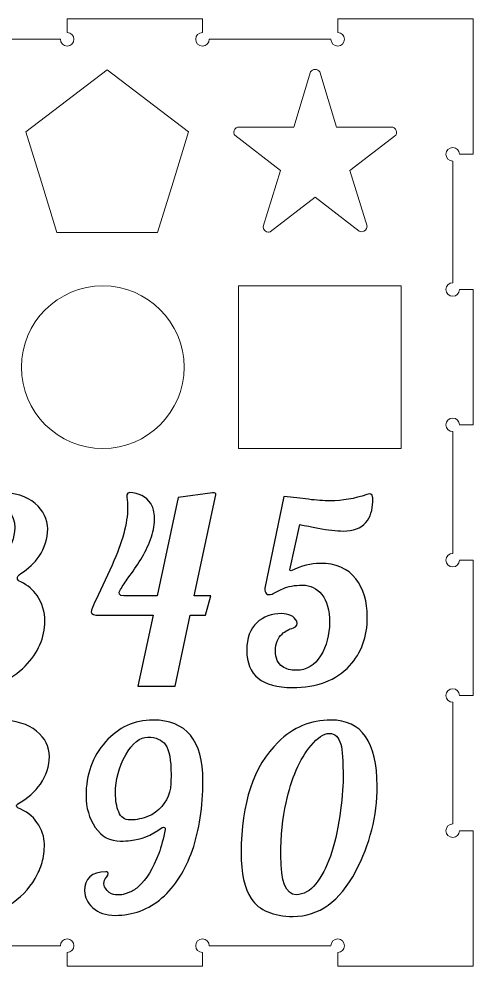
# Model space of a CAD drawing. Header units: centimetres. Extents: x -64 to 66, y 7 to 67.
# Drawn here: x -13.61 to -0.18, y 39.49 to 67.49 of the extents above; entities that cross this region are included whole.
import ezdxf

# ---------------------------------------------------------------- set-up
doc = ezdxf.new("R2010")
doc.units = ezdxf.units.CM
doc.header["$MEASUREMENT"] = 0
doc.layers.add('layer 1', color=7, linetype='Continuous')

msp = doc.modelspace()

# ---------------------------------------------------------------- linework, layer by layer
at = {"layer": 'layer 1', "color": 250, "lineweight": 20}
for points, knots in [([(-23.98167, 40.0928), (-23.98167, 40.0928), (-20.38167, 40.0928), (-20.38167, 40.0928), (-20.38167, 40.0928), (-20.38167, 40.20326), (-20.29213, 40.2928), (-20.18167, 40.2928), (-20.18167, 40.2928), (-20.07121, 40.2928), (-19.98167, 40.20326), (-19.98167, 40.0928), (-19.98167, 40.0928), (-19.98167, 39.98234), (-20.07121, 39.8928), (-20.18167, 39.8928), (-20.18167, 39.8928), (-20.18167, 39.8928), (-20.18167, 39.4928), (-20.18167, 39.4928), (-20.18167, 39.4928), (-20.18167, 39.4928), (-16.18166, 39.4928), (-16.18166, 39.4928), (-16.18166, 39.4928), (-16.18166, 39.4928), (-16.18166, 39.8928), (-16.18166, 39.8928), (-16.18166, 39.8928), (-16.29212, 39.8928), (-16.38166, 39.98234), (-16.38166, 40.0928), (-16.38166, 40.0928), (-16.38166, 40.20326), (-16.29212, 40.2928), (-16.18166, 40.2928), (-16.18166, 40.2928), (-16.0712, 40.2928), (-15.98166, 40.20326), (-15.98166, 40.0928), (-15.98166, 40.0928), (-15.98166, 40.0928), (-12.38166, 40.0928), (-12.38166, 40.0928), (-12.38166, 40.0928), (-12.38166, 40.20326), (-12.29212, 40.2928), (-12.18166, 40.2928), (-12.18166, 40.2928), (-12.0712, 40.2928), (-11.98166, 40.20326), (-11.98166, 40.0928), (-11.98166, 40.0928), (-11.98166, 39.98234), (-12.0712, 39.8928), (-12.18166, 39.8928), (-12.18166, 39.8928), (-12.18166, 39.8928), (-12.18166, 39.4928), (-12.18166, 39.4928), (-12.18166, 39.4928), (-12.18166, 39.4928), (-8.18167, 39.4928), (-8.18167, 39.4928), (-8.18167, 39.4928), (-8.18167, 39.4928), (-8.18167, 39.8928), (-8.18167, 39.8928), (-8.18167, 39.8928), (-8.29213, 39.8928), (-8.38167, 39.98234), (-8.38167, 40.0928), (-8.38167, 40.0928), (-8.38167, 40.20326), (-8.29213, 40.2928), (-8.18167, 40.2928), (-8.18167, 40.2928), (-8.07121, 40.2928), (-7.98167, 40.20326), (-7.98167, 40.0928), (-7.98167, 40.0928), (-7.98167, 40.0928), (-4.38167, 40.0928), (-4.38167, 40.0928), (-4.38167, 40.0928), (-4.38167, 40.20326), (-4.29213, 40.2928), (-4.18167, 40.2928), (-4.18167, 40.2928), (-4.07121, 40.2928), (-3.98167, 40.20326), (-3.98167, 40.0928), (-3.98167, 40.0928), (-3.98167, 39.98234), (-4.07121, 39.8928), (-4.18167, 39.8928), (-4.18167, 39.8928), (-4.18167, 39.8928), (-4.18167, 39.4928), (-4.18167, 39.4928), (-4.18167, 39.4928), (-4.18167, 39.4928), (-0.18166, 39.4928), (-0.18166, 39.4928), (-0.18166, 39.4928), (-0.18166, 39.4928), (-0.18166, 43.4928), (-0.18166, 43.4928), (-0.18166, 43.4928), (-0.18166, 43.4928), (-0.58166, 43.4928), (-0.58166, 43.4928), (-0.58166, 43.4928), (-0.58166, 43.38234), (-0.6712, 43.2928), (-0.78166, 43.2928), (-0.78166, 43.2928), (-0.89212, 43.2928), (-0.98166, 43.38234), (-0.98166, 43.4928), (-0.98166, 43.4928), (-0.98166, 43.60326), (-0.89212, 43.6928), (-0.78166, 43.6928), (-0.78166, 43.6928), (-0.78166, 43.6928), (-0.78166, 47.2928), (-0.78166, 47.2928), (-0.78166, 47.2928), (-0.89212, 47.2928), (-0.98166, 47.38234), (-0.98166, 47.4928), (-0.98166, 47.4928), (-0.98166, 47.60326), (-0.89212, 47.6928), (-0.78166, 47.6928), (-0.78166, 47.6928), (-0.6712, 47.6928), (-0.58166, 47.60326), (-0.58166, 47.4928), (-0.58166, 47.4928), (-0.58166, 47.4928), (-0.18166, 47.4928), (-0.18166, 47.4928), (-0.18166, 47.4928), (-0.18166, 47.4928), (-0.18166, 51.4928), (-0.18166, 51.4928), (-0.18166, 51.4928), (-0.18166, 51.4928), (-0.58166, 51.4928), (-0.58166, 51.4928), (-0.58166, 51.4928), (-0.58166, 51.38234), (-0.6712, 51.2928), (-0.78166, 51.2928), (-0.78166, 51.2928), (-0.89212, 51.2928), (-0.98166, 51.38234), (-0.98166, 51.4928), (-0.98166, 51.4928), (-0.98166, 51.60326), (-0.89212, 51.6928), (-0.78166, 51.6928), (-0.78166, 51.6928), (-0.78166, 51.6928), (-0.78166, 55.2928), (-0.78166, 55.2928), (-0.78166, 55.2928), (-0.89212, 55.2928), (-0.98166, 55.38234), (-0.98166, 55.4928), (-0.98166, 55.4928), (-0.98166, 55.60326), (-0.89212, 55.6928), (-0.78166, 55.6928), (-0.78166, 55.6928), (-0.6712, 55.6928), (-0.58166, 55.60326), (-0.58166, 55.4928), (-0.58166, 55.4928), (-0.58166, 55.4928), (-0.18166, 55.4928), (-0.18166, 55.4928), (-0.18166, 55.4928), (-0.18166, 55.4928), (-0.18166, 59.4928), (-0.18166, 59.4928), (-0.18166, 59.4928), (-0.18166, 59.4928), (-0.58166, 59.4928), (-0.58166, 59.4928), (-0.58166, 59.4928), (-0.58166, 59.38234), (-0.6712, 59.2928), (-0.78166, 59.2928), (-0.78166, 59.2928), (-0.89212, 59.2928), (-0.98166, 59.38234), (-0.98166, 59.4928), (-0.98166, 59.4928), (-0.98166, 59.60326), (-0.89212, 59.6928), (-0.78166, 59.6928), (-0.78166, 59.6928), (-0.78166, 59.6928), (-0.78166, 63.2928), (-0.78166, 63.2928), (-0.78166, 63.2928), (-0.89212, 63.2928), (-0.98166, 63.38234), (-0.98166, 63.4928), (-0.98166, 63.4928), (-0.98166, 63.60326), (-0.89212, 63.6928), (-0.78166, 63.6928), (-0.78166, 63.6928), (-0.6712, 63.6928), (-0.58166, 63.60326), (-0.58166, 63.4928), (-0.58166, 63.4928), (-0.58166, 63.4928), (-0.18166, 63.4928), (-0.18166, 63.4928), (-0.18166, 63.4928), (-0.18166, 63.4928), (-0.18166, 67.4928), (-0.18166, 67.4928), (-0.18166, 67.4928), (-0.18166, 67.4928), (-4.18167, 67.4928), (-4.18167, 67.4928), (-4.18167, 67.4928), (-4.18167, 67.4928), (-4.18167, 67.0928), (-4.18167, 67.0928), (-4.18167, 67.0928), (-4.07121, 67.0928), (-3.98167, 67.00326), (-3.98167, 66.8928), (-3.98167, 66.8928), (-3.98167, 66.78234), (-4.07121, 66.6928), (-4.18167, 66.6928), (-4.18167, 66.6928), (-4.29213, 66.6928), (-4.38167, 66.78234), (-4.38167, 66.8928), (-4.38167, 66.8928), (-4.38167, 66.8928), (-7.98167, 66.8928), (-7.98167, 66.8928), (-7.98167, 66.8928), (-7.98167, 66.78234), (-8.07121, 66.6928), (-8.18167, 66.6928), (-8.18167, 66.6928), (-8.29213, 66.6928), (-8.38167, 66.78234), (-8.38167, 66.8928), (-8.38167, 66.8928), (-8.38167, 67.00326), (-8.29213, 67.0928), (-8.18167, 67.0928), (-8.18167, 67.0928), (-8.18167, 67.0928), (-8.18167, 67.4928), (-8.18167, 67.4928), (-8.18167, 67.4928), (-8.18167, 67.4928), (-12.18166, 67.4928), (-12.18166, 67.4928), (-12.18166, 67.4928), (-12.18166, 67.4928), (-12.18166, 67.0928), (-12.18166, 67.0928), (-12.18166, 67.0928), (-12.0712, 67.0928), (-11.98166, 67.00326), (-11.98166, 66.8928), (-11.98166, 66.8928), (-11.98166, 66.78234), (-12.0712, 66.6928), (-12.18166, 66.6928), (-12.18166, 66.6928), (-12.29212, 66.6928), (-12.38166, 66.78234), (-12.38166, 66.8928), (-12.38166, 66.8928), (-12.38166, 66.8928), (-15.98166, 66.8928), (-15.98166, 66.8928), (-15.98166, 66.8928), (-15.98166, 66.78234), (-16.0712, 66.6928), (-16.18166, 66.6928), (-16.18166, 66.6928), (-16.29212, 66.6928), (-16.38166, 66.78234), (-16.38166, 66.8928), (-16.38166, 66.8928), (-16.38166, 67.00326), (-16.29212, 67.0928), (-16.18166, 67.0928), (-16.18166, 67.0928), (-16.18166, 67.0928), (-16.18166, 67.4928), (-16.18166, 67.4928), (-16.18166, 67.4928), (-16.18166, 67.4928), (-20.18167, 67.4928), (-20.18167, 67.4928), (-20.18167, 67.4928), (-20.18167, 67.4928), (-20.18167, 67.0928), (-20.18167, 67.0928), (-20.18167, 67.0928), (-20.07121, 67.0928), (-19.98167, 67.00326), (-19.98167, 66.8928), (-19.98167, 66.8928), (-19.98167, 66.78234), (-20.07121, 66.6928), (-20.18167, 66.6928), (-20.18167, 66.6928), (-20.29213, 66.6928), (-20.38167, 66.78234), (-20.38167, 66.8928), (-20.38167, 66.8928), (-20.38167, 66.8928), (-23.98167, 66.8928), (-23.98167, 66.8928), (-23.98167, 66.8928), (-23.98167, 66.78234), (-24.07121, 66.6928), (-24.18167, 66.6928), (-24.18167, 66.6928), (-24.29213, 66.6928), (-24.38167, 66.78234), (-24.38167, 66.8928), (-24.38167, 66.8928), (-24.38167, 67.00326), (-24.29213, 67.0928), (-24.18167, 67.0928), (-24.18167, 67.0928), (-24.18167, 67.0928), (-24.18167, 67.4928), (-24.18167, 67.4928), (-24.18167, 67.4928), (-24.18167, 67.4928), (-28.18166, 67.4928), (-28.18166, 67.4928), (-28.18166, 67.4928), (-28.18166, 67.4928), (-28.18166, 63.4928), (-28.18166, 63.4928), (-28.18166, 63.4928), (-28.18166, 63.4928), (-27.78166, 63.4928), (-27.78166, 63.4928), (-27.78166, 63.4928), (-27.78166, 63.60326), (-27.69212, 63.6928), (-27.58166, 63.6928), (-27.58166, 63.6928), (-27.4712, 63.6928), (-27.38166, 63.60326), (-27.38166, 63.4928), (-27.38166, 63.4928), (-27.38166, 63.38234), (-27.4712, 63.2928), (-27.58166, 63.2928), (-27.58166, 63.2928), (-27.58166, 63.2928), (-27.58166, 59.6928), (-27.58166, 59.6928), (-27.58166, 59.6928), (-27.4712, 59.6928), (-27.38166, 59.60326), (-27.38166, 59.4928), (-27.38166, 59.4928), (-27.38166, 59.38234), (-27.4712, 59.2928), (-27.58166, 59.2928), (-27.58166, 59.2928), (-27.69212, 59.2928), (-27.78166, 59.38234), (-27.78166, 59.4928), (-27.78166, 59.4928), (-27.78166, 59.4928), (-28.18166, 59.4928), (-28.18166, 59.4928), (-28.18166, 59.4928), (-28.18166, 59.4928), (-28.18166, 55.4928), (-28.18166, 55.4928), (-28.18166, 55.4928), (-28.18166, 55.4928), (-27.78166, 55.4928), (-27.78166, 55.4928), (-27.78166, 55.4928), (-27.78166, 55.60326), (-27.69212, 55.6928), (-27.58166, 55.6928), (-27.58166, 55.6928), (-27.4712, 55.6928), (-27.38166, 55.60326), (-27.38166, 55.4928), (-27.38166, 55.4928), (-27.38166, 55.38234), (-27.4712, 55.2928), (-27.58166, 55.2928), (-27.58166, 55.2928), (-27.58166, 55.2928), (-27.58166, 51.6928), (-27.58166, 51.6928), (-27.58166, 51.6928), (-27.4712, 51.6928), (-27.38166, 51.60326), (-27.38166, 51.4928), (-27.38166, 51.4928), (-27.38166, 51.38234), (-27.4712, 51.2928), (-27.58166, 51.2928), (-27.58166, 51.2928), (-27.69212, 51.2928), (-27.78166, 51.38234), (-27.78166, 51.4928), (-27.78166, 51.4928), (-27.78166, 51.4928), (-28.18166, 51.4928), (-28.18166, 51.4928), (-28.18166, 51.4928), (-28.18166, 51.4928), (-28.18166, 47.4928), (-28.18166, 47.4928), (-28.18166, 47.4928), (-28.18166, 47.4928), (-27.78166, 47.4928), (-27.78166, 47.4928), (-27.78166, 47.4928), (-27.78166, 47.60326), (-27.69212, 47.6928), (-27.58166, 47.6928), (-27.58166, 47.6928), (-27.4712, 47.6928), (-27.38166, 47.60326), (-27.38166, 47.4928), (-27.38166, 47.4928), (-27.38166, 47.38234), (-27.4712, 47.2928), (-27.58166, 47.2928), (-27.58166, 47.2928), (-27.58166, 47.2928), (-27.58166, 43.6928), (-27.58166, 43.6928), (-27.58166, 43.6928), (-27.4712, 43.6928), (-27.38166, 43.60326), (-27.38166, 43.4928), (-27.38166, 43.4928), (-27.38166, 43.38234), (-27.4712, 43.2928), (-27.58166, 43.2928), (-27.58166, 43.2928), (-27.69212, 43.2928), (-27.78166, 43.38234), (-27.78166, 43.4928), (-27.78166, 43.4928), (-27.78166, 43.4928), (-28.18166, 43.4928), (-28.18166, 43.4928), (-28.18166, 43.4928), (-28.18166, 43.4928), (-28.18166, 39.4928), (-28.18166, 39.4928), (-28.18166, 39.4928), (-28.18166, 39.4928), (-24.18167, 39.4928), (-24.18167, 39.4928), (-24.18167, 39.4928), (-24.18167, 39.4928), (-24.18167, 39.8928), (-24.18167, 39.8928), (-24.18167, 39.8928), (-24.29213, 39.8928), (-24.38167, 39.98234), (-24.38167, 40.0928), (-24.38167, 40.0928), (-24.38167, 40.20326), (-24.29213, 40.2928), (-24.18167, 40.2928), (-24.18167, 40.2928), (-24.07121, 40.2928), (-23.98167, 40.20326), (-23.98167, 40.0928)], [0, 0, 0, 0, 0.008, 0.008, 0.008, 0.008, 0.016, 0.016, 0.016, 0.016, 0.024, 0.024, 0.024, 0.024, 0.032, 0.032, 0.032, 0.032, 0.04, 0.04, 0.04, 0.04, 0.048, 0.048, 0.048, 0.048, 0.056, 0.056, 0.056, 0.056, 0.064, 0.064, 0.064, 0.064, 0.072, 0.072, 0.072, 0.072, 0.08, 0.08, 0.08, 0.08, 0.088, 0.088, 0.088, 0.088, 0.096, 0.096, 0.096, 0.096, 0.104, 0.104, 0.104, 0.104, 0.112, 0.112, 0.112, 0.112, 0.12, 0.12, 0.12, 0.12, 0.128, 0.128, 0.128, 0.128, 0.136, 0.136, 0.136, 0.136, 0.144, 0.144, 0.144, 0.144, 0.152, 0.152, 0.152, 0.152, 0.16, 0.16, 0.16, 0.16, 0.168, 0.168, 0.168, 0.168, 0.176, 0.176, 0.176, 0.176, 0.184, 0.184, 0.184, 0.184, 0.192, 0.192, 0.192, 0.192, 0.2, 0.2, 0.2, 0.2, 0.208, 0.208, 0.208, 0.208, 0.216, 0.216, 0.216, 0.216, 0.224, 0.224, 0.224, 0.224, 0.232, 0.232, 0.232, 0.232, 0.24, 0.24, 0.24, 0.24, 0.248, 0.248, 0.248, 0.248, 0.256, 0.256, 0.256, 0.256, 0.264, 0.264, 0.264, 0.264, 0.272, 0.272, 0.272, 0.272, 0.28, 0.28, 0.28, 0.28, 0.288, 0.288, 0.288, 0.288, 0.296, 0.296, 0.296, 0.296, 0.304, 0.304, 0.304, 0.304, 0.312, 0.312, 0.312, 0.312, 0.32, 0.32, 0.32, 0.32, 0.328, 0.328, 0.328, 0.328, 0.336, 0.336, 0.336, 0.336, 0.344, 0.344, 0.344, 0.344, 0.352, 0.352, 0.352, 0.352, 0.36, 0.36, 0.36, 0.36, 0.368, 0.368, 0.368, 0.368, 0.376, 0.376, 0.376, 0.376, 0.384, 0.384, 0.384, 0.384, 0.392, 0.392, 0.392, 0.392, 0.4, 0.4, 0.4, 0.4, 0.408, 0.408, 0.408, 0.408, 0.416, 0.416, 0.416, 0.416, 0.424, 0.424, 0.424, 0.424, 0.432, 0.432, 0.432, 0.432, 0.44, 0.44, 0.44, 0.44, 0.448, 0.448, 0.448, 0.448, 0.456, 0.456, 0.456, 0.456, 0.464, 0.464, 0.464, 0.464, 0.472, 0.472, 0.472, 0.472, 0.48, 0.48, 0.48, 0.48, 0.488, 0.488, 0.488, 0.488, 0.496, 0.496, 0.496, 0.496, 0.504, 0.504, 0.504, 0.504, 0.512, 0.512, 0.512, 0.512, 0.52, 0.52, 0.52, 0.52, 0.528, 0.528, 0.528, 0.528, 0.536, 0.536, 0.536, 0.536, 0.544, 0.544, 0.544, 0.544, 0.552, 0.552, 0.552, 0.552, 0.56, 0.56, 0.56, 0.56, 0.568, 0.568, 0.568, 0.568, 0.576, 0.576, 0.576, 0.576, 0.584, 0.584, 0.584, 0.584, 0.592, 0.592, 0.592, 0.592, 0.6, 0.6, 0.6, 0.6, 0.608, 0.608, 0.608, 0.608, 0.616, 0.616, 0.616, 0.616, 0.624, 0.624, 0.624, 0.624, 0.632, 0.632, 0.632, 0.632, 0.64, 0.64, 0.64, 0.64, 0.648, 0.648, 0.648, 0.648, 0.656, 0.656, 0.656, 0.656, 0.664, 0.664, 0.664, 0.664, 0.672, 0.672, 0.672, 0.672, 0.68, 0.68, 0.68, 0.68, 0.688, 0.688, 0.688, 0.688, 0.696, 0.696, 0.696, 0.696, 0.704, 0.704, 0.704, 0.704, 0.712, 0.712, 0.712, 0.712, 0.72, 0.72, 0.72, 0.72, 0.728, 0.728, 0.728, 0.728, 0.736, 0.736, 0.736, 0.736, 0.744, 0.744, 0.744, 0.744, 0.752, 0.752, 0.752, 0.752, 0.76, 0.76, 0.76, 0.76, 0.768, 0.768, 0.768, 0.768, 0.776, 0.776, 0.776, 0.776, 0.784, 0.784, 0.784, 0.784, 0.792, 0.792, 0.792, 0.792, 0.8, 0.8, 0.8, 0.8, 0.808, 0.808, 0.808, 0.808, 0.816, 0.816, 0.816, 0.816, 0.824, 0.824, 0.824, 0.824, 0.832, 0.832, 0.832, 0.832, 0.84, 0.84, 0.84, 0.84, 0.848, 0.848, 0.848, 0.848, 0.856, 0.856, 0.856, 0.856, 0.864, 0.864, 0.864, 0.864, 0.872, 0.872, 0.872, 0.872, 0.88, 0.88, 0.88, 0.88, 0.888, 0.888, 0.888, 0.888, 0.896, 0.896, 0.896, 0.896, 0.904, 0.904, 0.904, 0.904, 0.912, 0.912, 0.912, 0.912, 0.92, 0.92, 0.92, 0.92, 0.928, 0.928, 0.928, 0.928, 0.936, 0.936, 0.936, 0.936, 0.944, 0.944, 0.944, 0.944, 0.952, 0.952, 0.952, 0.952, 0.96, 0.96, 0.96, 0.96, 0.968, 0.968, 0.968, 0.968, 0.976, 0.976, 0.976, 0.976, 0.984, 0.984, 0.984, 0.984, 1, 1, 1, 1]), ([(-10.99702, 65.99124), (-10.99702, 65.99124), (-9.79438, 65.07251), (-9.79438, 65.07251), (-9.79438, 65.07251), (-9.79438, 65.07251), (-8.59174, 64.15377), (-8.59174, 64.15377), (-8.59174, 64.15377), (-8.59174, 64.15377), (-9.05111, 62.66723), (-9.05111, 62.66723), (-9.05111, 62.66723), (-9.05111, 62.66723), (-9.51048, 61.18067), (-9.51048, 61.18067), (-9.51048, 61.18067), (-9.51048, 61.18067), (-10.99702, 61.18067), (-10.99702, 61.18067), (-10.99702, 61.18067), (-10.99702, 61.18067), (-12.48357, 61.18067), (-12.48357, 61.18067), (-12.48357, 61.18067), (-12.48357, 61.18067), (-12.94294, 62.66723), (-12.94294, 62.66723), (-12.94294, 62.66723), (-12.94294, 62.66723), (-13.40231, 64.15377), (-13.40231, 64.15377), (-13.40231, 64.15377), (-13.40231, 64.15377), (-12.19967, 65.07251), (-12.19967, 65.07251), (-12.19967, 65.07251), (-12.19967, 65.07251), (-10.99702, 65.99124), (-10.99702, 65.99124)], [0, 0, 0, 0, 0.09090909, 0.09090909, 0.09090909, 0.09090909, 0.18181818, 0.18181818, 0.18181818, 0.18181818, 0.27272727, 0.27272727, 0.27272727, 0.27272727, 0.36363636, 0.36363636, 0.36363636, 0.36363636, 0.45454545, 0.45454545, 0.45454545, 0.45454545, 0.54545455, 0.54545455, 0.54545455, 0.54545455, 0.63636364, 0.63636364, 0.63636364, 0.63636364, 0.72727273, 0.72727273, 0.72727273, 0.72727273, 0.81818182, 0.81818182, 0.81818182, 0.81818182, 1, 1, 1, 1]), ([(-2.55366, 64.29545), (-2.48938, 64.27391), (-2.44305, 64.21279), (-2.44305, 64.14075), (-2.44305, 64.14075), (-2.44305, 64.11109), (-2.45092, 64.08328), (-2.46464, 64.05932), (-2.46464, 64.05932), (-2.46464, 64.05932), (-3.8256, 63.0153), (-3.8256, 63.0153), (-3.8256, 63.0153), (-3.8256, 63.0153), (-3.3163, 61.36438), (-3.3163, 61.36438), (-3.3163, 61.36438), (-3.3166, 61.27464), (-3.38886, 61.20199), (-3.47794, 61.20199), (-3.47794, 61.20199), (-3.50146, 61.20199), (-3.52381, 61.20706), (-3.54395, 61.21615), (-3.54395, 61.21615), (-3.54395, 61.21615), (-4.85011, 62.22622), (-4.85011, 62.22622), (-4.85011, 62.22622), (-4.85011, 62.22622), (-6.18388, 61.19479), (-6.18388, 61.19479), (-6.18388, 61.19479), (-6.19727, 61.19117), (-6.21135, 61.18924), (-6.22588, 61.18924), (-6.22588, 61.18924), (-6.31515, 61.18924), (-6.38753, 61.26221), (-6.38753, 61.35263), (-6.38753, 61.35263), (-6.38753, 61.35263), (-5.8746, 63.0153), (-5.8746, 63.0153), (-5.8746, 63.0153), (-5.8746, 63.0153), (-7.22901, 64.0543), (-7.22901, 64.0543), (-7.22901, 64.0543), (-7.2446, 64.07935), (-7.25361, 64.10899), (-7.25361, 64.14075), (-7.25361, 64.14075), (-7.25361, 64.21278), (-7.20728, 64.27389), (-7.14302, 64.29544), (-7.14302, 64.29544), (-7.14302, 64.29544), (-5.48328, 64.29206), (-5.48328, 64.29206), (-5.48328, 64.29206), (-5.48328, 64.29206), (-4.98603, 65.92508), (-4.98603, 65.92508), (-4.98603, 65.92508), (-4.95725, 65.97003), (-4.90713, 65.99981), (-4.85011, 65.99981), (-4.85011, 65.99981), (-4.79309, 65.99981), (-4.74295, 65.97002), (-4.71418, 65.92508), (-4.71418, 65.92508), (-4.71418, 65.92508), (-4.21694, 64.29206), (-4.21694, 64.29206), (-4.21694, 64.29206), (-4.21694, 64.29206), (-2.55366, 64.29544), (-2.55366, 64.29544), (-2.55366, 64.29544), (-2.55366, 64.29544), (-2.55366, 64.29545), (-2.55366, 64.29545)], [0, 0, 0, 0, 0.04545455, 0.04545455, 0.04545455, 0.04545455, 0.09090909, 0.09090909, 0.09090909, 0.09090909, 0.13636364, 0.13636364, 0.13636364, 0.13636364, 0.18181818, 0.18181818, 0.18181818, 0.18181818, 0.22727273, 0.22727273, 0.22727273, 0.22727273, 0.27272727, 0.27272727, 0.27272727, 0.27272727, 0.31818182, 0.31818182, 0.31818182, 0.31818182, 0.36363636, 0.36363636, 0.36363636, 0.36363636, 0.40909091, 0.40909091, 0.40909091, 0.40909091, 0.45454545, 0.45454545, 0.45454545, 0.45454545, 0.5, 0.5, 0.5, 0.5, 0.54545455, 0.54545455, 0.54545455, 0.54545455, 0.59090909, 0.59090909, 0.59090909, 0.59090909, 0.63636364, 0.63636364, 0.63636364, 0.63636364, 0.68181818, 0.68181818, 0.68181818, 0.68181818, 0.72727273, 0.72727273, 0.72727273, 0.72727273, 0.77272727, 0.77272727, 0.77272727, 0.77272727, 0.81818182, 0.81818182, 0.81818182, 0.81818182, 0.86363636, 0.86363636, 0.86363636, 0.86363636, 0.90909091, 0.90909091, 0.90909091, 0.90909091, 1, 1, 1, 1]), ([(-11.12921, 54.79118), (-9.80443, 54.79118), (-8.72394, 55.87169), (-8.72394, 57.19646), (-8.72394, 57.19646), (-8.72394, 58.52126), (-9.80443, 59.60175), (-11.12921, 59.60175), (-11.12921, 59.60175), (-12.45401, 59.60175), (-13.53452, 58.52126), (-13.53452, 57.19646), (-13.53452, 57.19646), (-13.53452, 55.87169), (-12.45401, 54.79118), (-11.12921, 54.79118)], [0, 0, 0, 0, 0.2, 0.2, 0.2, 0.2, 0.4, 0.4, 0.4, 0.4, 0.6, 0.6, 0.6, 0.6, 1, 1, 1, 1]), ([(-7.11961, 54.79118), (-7.11961, 54.79118), (-2.30904, 54.79118), (-2.30904, 54.79118), (-2.30904, 54.79118), (-2.30904, 54.79118), (-2.30904, 59.60175), (-2.30904, 59.60175), (-2.30904, 59.60175), (-2.30904, 59.60175), (-7.11961, 59.60175), (-7.11961, 59.60175), (-7.11961, 59.60175), (-7.11961, 59.60175), (-7.11961, 54.79118), (-7.11961, 54.79118)], [0, 0, 0, 0, 0.2, 0.2, 0.2, 0.2, 0.4, 0.4, 0.4, 0.4, 0.6, 0.6, 0.6, 0.6, 1, 1, 1, 1])]:
    msp.add_open_spline(points, degree=3, knots=knots, dxfattribs=at)
at = {"layer": 'layer 1', "color": 250}
for points, knots in [([(-15.12367, 49.97829), (-15.0483, 49.85822), (-15.07216, 49.76351), (-15.19525, 49.69418), (-15.19525, 49.69418), (-15.50999, 49.603), (-15.66775, 49.33896), (-15.66775, 48.90279), (-15.66775, 48.90279), (-15.66775, 48.52416), (-15.54533, 48.30615), (-15.30187, 48.24881), (-15.30187, 48.24881), (-15.23175, 48.231), (-15.13745, 48.22206), (-15.02009, 48.22206), (-15.02009, 48.22206), (-14.90155, 48.22206), (-14.7766, 48.25772), (-14.64408, 48.32911), (-14.64408, 48.32911), (-14.51272, 48.40057), (-14.40051, 48.49488), (-14.30746, 48.61469), (-14.30746, 48.61469), (-14.11881, 48.86078), (-14.02449, 49.16163), (-14.02449, 49.51477), (-14.02449, 49.51477), (-14.02449, 50.00815), (-14.21061, 50.40584), (-14.5841, 50.71056), (-14.5841, 50.71056), (-14.63775, 50.75455), (-14.69571, 50.79473), (-14.75806, 50.83114), (-14.75806, 50.83114), (-14.84922, 50.91334), (-14.84792, 50.99109), (-14.75415, 51.06438), (-14.75415, 51.06438), (-14.48278, 51.18498), (-14.26008, 51.35529), (-14.0844, 51.57487), (-14.0844, 51.57487), (-13.85039, 51.86734), (-13.73251, 52.15876), (-13.73251, 52.45076), (-13.73251, 52.45076), (-13.73251, 52.86887), (-13.94924, 53.07793), (-14.38272, 53.07793), (-14.38272, 53.07793), (-14.52418, 53.07793), (-14.65038, 53.02318), (-14.75745, 52.91603), (-14.75745, 52.91603), (-14.86586, 52.80771), (-14.92071, 52.68276), (-14.92071, 52.54381), (-14.92071, 52.54381), (-14.92071, 52.27997), (-14.86497, 52.09963), (-14.75303, 52.00394), (-14.75303, 52.00394), (-14.69415, 51.95001), (-14.70664, 51.88696), (-14.79047, 51.81478), (-14.79047, 51.81478), (-14.92976, 51.72574), (-15.0699, 51.68075), (-15.21135, 51.68075), (-15.21135, 51.68075), (-15.46124, 51.68075), (-15.6308, 51.80435), (-15.71999, 52.05044), (-15.71999, 52.05044), (-15.74682, 52.13329), (-15.76083, 52.24297), (-15.76083, 52.38192), (-15.76083, 52.38192), (-15.76083, 52.5196), (-15.71999, 52.65981), (-15.63713, 52.8039), (-15.63713, 52.8039), (-15.55556, 52.94665), (-15.44334, 53.06906), (-15.30187, 53.17108), (-15.30187, 53.17108), (-15.00229, 53.38519), (-14.62872, 53.49233), (-14.17872, 53.49233), (-14.17872, 53.49233), (-13.72997, 53.49233), (-13.37936, 53.38391), (-13.12955, 53.16719), (-13.12955, 53.16719), (-12.87968, 52.95044), (-12.75471, 52.70064), (-12.75471, 52.41634), (-12.75471, 52.41634), (-12.75471, 52.13329), (-12.84135, 51.86307), (-13.01346, 51.60678), (-13.01346, 51.60678), (-13.14345, 51.41479), (-13.32418, 51.24425), (-13.55517, 51.09519), (-13.55517, 51.09519), (-13.68542, 51.00129), (-13.68432, 50.91941), (-13.55185, 50.84957), (-13.55185, 50.84957), (-13.34213, 50.74498), (-13.18134, 50.6096), (-13.06957, 50.44289), (-13.06957, 50.44289), (-12.9166, 50.21468), (-12.84009, 49.96477), (-12.84009, 49.69068), (-12.84009, 49.69068), (-12.84009, 49.19984), (-13.03513, 48.75625), (-13.42652, 48.36101), (-13.42652, 48.36101), (-13.84219, 47.94027), (-14.35586, 47.72996), (-14.96533, 47.72996), (-14.96533, 47.72996), (-15.10934, 47.72996), (-15.26103, 47.74015), (-15.4204, 47.7631), (-15.4204, 47.7631), (-15.82198, 47.82815), (-16.12925, 48.01426), (-16.34344, 48.32405), (-16.34344, 48.32405), (-16.46069, 48.49741), (-16.51934, 48.73837), (-16.51934, 49.04435), (-16.51934, 49.04435), (-16.51934, 49.35026), (-16.44155, 49.60656), (-16.28734, 49.81309), (-16.28734, 49.81309), (-16.13049, 50.01834), (-15.88955, 50.12036), (-15.56323, 50.12036), (-15.56323, 50.12036), (-15.36704, 50.12036), (-15.22061, 50.07291), (-15.12367, 49.97829)], [0, 0, 0, 0, 0.02564103, 0.02564103, 0.02564103, 0.02564103, 0.05128205, 0.05128205, 0.05128205, 0.05128205, 0.07692308, 0.07692308, 0.07692308, 0.07692308, 0.1025641, 0.1025641, 0.1025641, 0.1025641, 0.12820513, 0.12820513, 0.12820513, 0.12820513, 0.15384615, 0.15384615, 0.15384615, 0.15384615, 0.17948718, 0.17948718, 0.17948718, 0.17948718, 0.20512821, 0.20512821, 0.20512821, 0.20512821, 0.23076923, 0.23076923, 0.23076923, 0.23076923, 0.25641026, 0.25641026, 0.25641026, 0.25641026, 0.28205128, 0.28205128, 0.28205128, 0.28205128, 0.30769231, 0.30769231, 0.30769231, 0.30769231, 0.33333333, 0.33333333, 0.33333333, 0.33333333, 0.35897436, 0.35897436, 0.35897436, 0.35897436, 0.38461538, 0.38461538, 0.38461538, 0.38461538, 0.41025641, 0.41025641, 0.41025641, 0.41025641, 0.43589744, 0.43589744, 0.43589744, 0.43589744, 0.46153846, 0.46153846, 0.46153846, 0.46153846, 0.48717949, 0.48717949, 0.48717949, 0.48717949, 0.51282051, 0.51282051, 0.51282051, 0.51282051, 0.53846154, 0.53846154, 0.53846154, 0.53846154, 0.56410256, 0.56410256, 0.56410256, 0.56410256, 0.58974359, 0.58974359, 0.58974359, 0.58974359, 0.61538462, 0.61538462, 0.61538462, 0.61538462, 0.64102564, 0.64102564, 0.64102564, 0.64102564, 0.66666667, 0.66666667, 0.66666667, 0.66666667, 0.69230769, 0.69230769, 0.69230769, 0.69230769, 0.71794872, 0.71794872, 0.71794872, 0.71794872, 0.74358974, 0.74358974, 0.74358974, 0.74358974, 0.76923077, 0.76923077, 0.76923077, 0.76923077, 0.79487179, 0.79487179, 0.79487179, 0.79487179, 0.82051282, 0.82051282, 0.82051282, 0.82051282, 0.84615385, 0.84615385, 0.84615385, 0.84615385, 0.87179487, 0.87179487, 0.87179487, 0.87179487, 0.8974359, 0.8974359, 0.8974359, 0.8974359, 0.92307692, 0.92307692, 0.92307692, 0.92307692, 0.94871795, 0.94871795, 0.94871795, 0.94871795, 1, 1, 1, 1]), ([(-7.78509, 53.42467), (-7.78509, 53.42467), (-8.42551, 50.43394), (-8.42551, 50.43394), (-8.42551, 50.43394), (-8.42551, 50.43394), (-7.93595, 50.43394), (-7.93595, 50.43394), (-7.93595, 50.43394), (-7.93595, 50.43394), (-8.09025, 49.86531), (-8.09025, 49.86531), (-8.09025, 49.86531), (-8.09025, 49.86531), (-8.5492, 49.86531), (-8.5492, 49.86531), (-8.5492, 49.86531), (-8.5492, 49.86531), (-8.99277, 47.7631), (-8.99277, 47.7631), (-8.99277, 47.7631), (-8.99277, 47.7631), (-10.0955, 47.7631), (-10.0955, 47.7631), (-10.0955, 47.7631), (-10.0955, 47.7631), (-9.64299, 49.86531), (-9.64299, 49.86531), (-9.64299, 49.86531), (-9.64299, 49.86531), (-11.33279, 49.86531), (-11.33279, 49.86531), (-11.33279, 49.86531), (-11.44798, 49.87866), (-11.48972, 49.92942), (-11.45801, 50.01759), (-11.45801, 50.01759), (-11.42276, 50.1124), (-11.38242, 50.21147), (-11.33466, 50.31405), (-11.33466, 50.31405), (-11.33466, 50.31405), (-10.85277, 51.34929), (-10.85277, 51.34929), (-10.85277, 51.34929), (-10.54687, 52.0237), (-10.39382, 52.58719), (-10.39382, 53.04098), (-10.39382, 53.04098), (-10.39382, 53.14771), (-10.40184, 53.25159), (-10.41748, 53.35259), (-10.41748, 53.35259), (-10.43678, 53.46284), (-10.37838, 53.50697), (-10.24229, 53.485), (-10.24229, 53.485), (-9.97231, 53.44296), (-9.7786, 53.3121), (-9.66592, 53.08938), (-9.66592, 53.08938), (-9.61936, 52.99731), (-9.59834, 52.86128), (-9.59834, 52.68023), (-9.59834, 52.68023), (-9.59834, 52.49918), (-9.63782, 52.30665), (-9.71564, 52.10141), (-9.71564, 52.10141), (-9.79466, 51.89614), (-9.89161, 51.69982), (-10.00759, 51.51246), (-10.00759, 51.51246), (-10.1236, 51.32634), (-10.24467, 51.14529), (-10.37349, 50.9694), (-10.37349, 50.9694), (-10.45752, 50.85452), (-10.53507, 50.73859), (-10.60643, 50.62157), (-10.60643, 50.62157), (-10.6779, 50.50089), (-10.64497, 50.43836), (-10.50766, 50.43394), (-10.50766, 50.43394), (-10.50766, 50.43394), (-9.52056, 50.43394), (-9.52056, 50.43394), (-9.52056, 50.43394), (-9.52056, 50.43394), (-8.89972, 53.34696), (-8.89972, 53.34696), (-8.89972, 53.34696), (-8.89972, 53.34696), (-7.88294, 53.48449), (-7.88294, 53.48449), (-7.88294, 53.48449), (-7.80747, 53.49441), (-7.77484, 53.47448), (-7.78509, 53.42467)], [0, 0, 0, 0, 0.03846154, 0.03846154, 0.03846154, 0.03846154, 0.07692308, 0.07692308, 0.07692308, 0.07692308, 0.11538462, 0.11538462, 0.11538462, 0.11538462, 0.15384615, 0.15384615, 0.15384615, 0.15384615, 0.19230769, 0.19230769, 0.19230769, 0.19230769, 0.23076923, 0.23076923, 0.23076923, 0.23076923, 0.26923077, 0.26923077, 0.26923077, 0.26923077, 0.30769231, 0.30769231, 0.30769231, 0.30769231, 0.34615385, 0.34615385, 0.34615385, 0.34615385, 0.38461538, 0.38461538, 0.38461538, 0.38461538, 0.42307692, 0.42307692, 0.42307692, 0.42307692, 0.46153846, 0.46153846, 0.46153846, 0.46153846, 0.5, 0.5, 0.5, 0.5, 0.53846154, 0.53846154, 0.53846154, 0.53846154, 0.57692308, 0.57692308, 0.57692308, 0.57692308, 0.61538462, 0.61538462, 0.61538462, 0.61538462, 0.65384615, 0.65384615, 0.65384615, 0.65384615, 0.69230769, 0.69230769, 0.69230769, 0.69230769, 0.73076923, 0.73076923, 0.73076923, 0.73076923, 0.76923077, 0.76923077, 0.76923077, 0.76923077, 0.80769231, 0.80769231, 0.80769231, 0.80769231, 0.84615385, 0.84615385, 0.84615385, 0.84615385, 0.88461538, 0.88461538, 0.88461538, 0.88461538, 0.92307692, 0.92307692, 0.92307692, 0.92307692, 1, 1, 1, 1]), ([(-5.59744, 51.20956), (-5.59653, 51.18702), (-5.58493, 51.17717), (-5.56266, 51.17996), (-5.56266, 51.17996), (-5.25181, 51.32475), (-4.96753, 51.3977), (-4.70873, 51.3977), (-4.70873, 51.3977), (-4.23324, 51.3977), (-3.88011, 51.24602), (-3.65189, 50.94508), (-3.65189, 50.94508), (-3.42243, 50.64425), (-3.30769, 50.26689), (-3.30769, 49.81309), (-3.30769, 49.81309), (-3.30769, 49.23047), (-3.48232, 48.74985), (-3.83041, 48.37248), (-3.83041, 48.37248), (-4.22946, 47.94162), (-4.79419, 47.72615), (-5.52599, 47.72615), (-5.52599, 47.72615), (-6.42345, 47.72615), (-6.87093, 48.09332), (-6.87093, 48.82763), (-6.87093, 48.82763), (-6.87093, 49.19352), (-6.77272, 49.465), (-6.5764, 49.6435), (-6.5764, 49.6435), (-6.37882, 49.82203), (-6.13662, 49.9112), (-5.84596, 49.9112), (-5.84596, 49.9112), (-5.62566, 49.9112), (-5.47494, 49.83653), (-5.39321, 49.68774), (-5.39321, 49.68774), (-5.35573, 49.5912), (-5.38784, 49.52543), (-5.48955, 49.49042), (-5.48955, 49.49042), (-5.62116, 49.45326), (-5.7347, 49.39353), (-5.82936, 49.30952), (-5.82936, 49.30952), (-5.95832, 49.19504), (-6.02313, 49.029), (-6.02313, 48.81101), (-6.02313, 48.81101), (-6.02313, 48.59301), (-5.95303, 48.43752), (-5.81408, 48.34573), (-5.81408, 48.34573), (-5.70957, 48.27301), (-5.5744, 48.23732), (-5.40736, 48.23732), (-5.40736, 48.23732), (-5.10271, 48.23732), (-4.86303, 48.38015), (-4.68841, 48.66701), (-4.68841, 48.66701), (-4.51241, 48.95383), (-4.4245, 49.28015), (-4.4245, 49.64731), (-4.4245, 49.64731), (-4.4245, 50.01446), (-4.49968, 50.29109), (-4.64885, 50.47602), (-4.64885, 50.47602), (-4.79798, 50.66213), (-4.99051, 50.75519), (-5.22632, 50.75519), (-5.22632, 50.75519), (-5.46094, 50.75519), (-5.65471, 50.71824), (-5.80639, 50.64678), (-5.80639, 50.64678), (-5.92677, 50.58795), (-6.03203, 50.53472), (-6.12225, 50.48708), (-6.12225, 50.48708), (-6.27373, 50.44375), (-6.34459, 50.50259), (-6.33481, 50.66361), (-6.33481, 50.66361), (-6.33481, 50.66361), (-5.77714, 53.37624), (-5.77714, 53.37624), (-5.77714, 53.37624), (-5.64199, 53.36223), (-5.51579, 53.34696), (-5.39589, 53.3317), (-5.39589, 53.3317), (-5.39589, 53.3317), (-5.04788, 53.29087), (-5.04788, 53.29087), (-5.04788, 53.29087), (-4.81461, 53.2615), (-4.59914, 53.24623), (-4.40282, 53.24623), (-4.40282, 53.24623), (-4.04628, 53.24623), (-3.68688, 53.30816), (-3.3237, 53.43287), (-3.3237, 53.43287), (-3.21867, 53.47273), (-3.16113, 53.4507), (-3.15107, 53.36679), (-3.15107, 53.36679), (-3.14842, 53.31965), (-3.14707, 53.26913), (-3.14707, 53.21559), (-3.14707, 53.21559), (-3.14707, 52.97212), (-3.21589, 52.76685), (-3.35483, 52.60117), (-3.35483, 52.60117), (-3.49253, 52.43676), (-3.71695, 52.35382), (-4.02545, 52.35382), (-4.02545, 52.35382), (-4.22431, 52.35382), (-4.46779, 52.38317), (-4.75725, 52.44054), (-4.75725, 52.44054), (-5.04661, 52.49918), (-5.22767, 52.5336), (-5.30281, 52.54381), (-5.30281, 52.54381), (-5.30281, 52.54381), (-5.59744, 51.20958), (-5.59744, 51.20958), (-5.59744, 51.20958), (-5.59744, 51.20958), (-5.59744, 51.20956), (-5.59744, 51.20956)], [0, 0, 0, 0, 0.02777778, 0.02777778, 0.02777778, 0.02777778, 0.05555556, 0.05555556, 0.05555556, 0.05555556, 0.08333333, 0.08333333, 0.08333333, 0.08333333, 0.11111111, 0.11111111, 0.11111111, 0.11111111, 0.13888889, 0.13888889, 0.13888889, 0.13888889, 0.16666667, 0.16666667, 0.16666667, 0.16666667, 0.19444444, 0.19444444, 0.19444444, 0.19444444, 0.22222222, 0.22222222, 0.22222222, 0.22222222, 0.25, 0.25, 0.25, 0.25, 0.27777778, 0.27777778, 0.27777778, 0.27777778, 0.30555556, 0.30555556, 0.30555556, 0.30555556, 0.33333333, 0.33333333, 0.33333333, 0.33333333, 0.36111111, 0.36111111, 0.36111111, 0.36111111, 0.38888889, 0.38888889, 0.38888889, 0.38888889, 0.41666667, 0.41666667, 0.41666667, 0.41666667, 0.44444444, 0.44444444, 0.44444444, 0.44444444, 0.47222222, 0.47222222, 0.47222222, 0.47222222, 0.5, 0.5, 0.5, 0.5, 0.52777778, 0.52777778, 0.52777778, 0.52777778, 0.55555556, 0.55555556, 0.55555556, 0.55555556, 0.58333333, 0.58333333, 0.58333333, 0.58333333, 0.61111111, 0.61111111, 0.61111111, 0.61111111, 0.63888889, 0.63888889, 0.63888889, 0.63888889, 0.66666667, 0.66666667, 0.66666667, 0.66666667, 0.69444444, 0.69444444, 0.69444444, 0.69444444, 0.72222222, 0.72222222, 0.72222222, 0.72222222, 0.75, 0.75, 0.75, 0.75, 0.77777778, 0.77777778, 0.77777778, 0.77777778, 0.80555556, 0.80555556, 0.80555556, 0.80555556, 0.83333333, 0.83333333, 0.83333333, 0.83333333, 0.86111111, 0.86111111, 0.86111111, 0.86111111, 0.88888889, 0.88888889, 0.88888889, 0.88888889, 0.91666667, 0.91666667, 0.91666667, 0.91666667, 0.94444444, 0.94444444, 0.94444444, 0.94444444, 1, 1, 1, 1]), ([(-11.05637, 42.06928), (-11.0895, 42.01722), (-11.10051, 41.95387), (-11.08946, 41.87922), (-11.08946, 41.87922), (-11.06997, 41.82449), (-11.03798, 41.77307), (-10.99369, 41.7244), (-10.99369, 41.7244), (-10.91594, 41.639), (-10.83567, 41.59558), (-10.75274, 41.59558), (-10.75274, 41.59558), (-10.67117, 41.59558), (-10.60747, 41.59819), (-10.56022, 41.60326), (-10.56022, 41.60326), (-10.51431, 41.60841), (-10.44042, 41.63263), (-10.33842, 41.67462), (-10.33842, 41.67462), (-10.23641, 41.71673), (-10.14463, 41.77536), (-10.06178, 41.85062), (-10.06178, 41.85062), (-9.84254, 42.04441), (-9.64746, 42.36947), (-9.47412, 42.82462), (-9.47412, 42.82462), (-9.39825, 43.02427), (-9.33338, 43.25957), (-9.27938, 43.53051), (-9.27938, 43.53051), (-9.27851, 43.59025), (-9.31073, 43.60852), (-9.37605, 43.58532), (-9.37605, 43.58532), (-9.69803, 43.34979), (-10.00867, 43.22425), (-10.30792, 43.20872), (-10.30792, 43.20872), (-10.39905, 43.19399), (-10.49636, 43.18662), (-10.59979, 43.18662), (-10.59979, 43.18662), (-10.91599, 43.18662), (-11.1658, 43.32178), (-11.34937, 43.59208), (-11.34937, 43.59208), (-11.53167, 43.86231), (-11.62348, 44.17336), (-11.62348, 44.52397), (-11.62348, 44.52397), (-11.62348, 45.15628), (-11.43229, 45.68786), (-11.04978, 46.1188), (-11.04978, 46.1188), (-10.66735, 46.54964), (-10.19946, 46.76513), (-9.64368, 46.76513), (-9.64368, 46.76513), (-8.66074, 46.76513), (-8.16863, 46.16595), (-8.16863, 44.96892), (-8.16863, 44.96892), (-8.16863, 44.19629), (-8.27191, 43.51304), (-8.47843, 42.91639), (-8.47843, 42.91639), (-8.68496, 42.31977), (-8.98579, 41.85062), (-9.38105, 41.50641), (-9.38105, 41.50641), (-9.77495, 41.16347), (-10.23517, 40.99137), (-10.76042, 40.99137), (-10.76042, 40.99137), (-11.03704, 40.99137), (-11.2563, 41.06527), (-11.41948, 41.21315), (-11.41948, 41.21315), (-11.58271, 41.36104), (-11.66431, 41.52936), (-11.66431, 41.71546), (-11.66431, 41.71546), (-11.66431, 42.08323), (-11.45624, 42.27175), (-11.04122, 42.28226), (-11.04122, 42.28226), (-11.01145, 42.27911), (-10.99067, 42.2717), (-10.97885, 42.26002), (-10.97885, 42.26002), (-10.9502, 42.21904), (-10.97604, 42.15545), (-11.05637, 42.06928)], [0, 0, 0, 0, 0.04, 0.04, 0.04, 0.04, 0.08, 0.08, 0.08, 0.08, 0.12, 0.12, 0.12, 0.12, 0.16, 0.16, 0.16, 0.16, 0.2, 0.2, 0.2, 0.2, 0.24, 0.24, 0.24, 0.24, 0.28, 0.28, 0.28, 0.28, 0.32, 0.32, 0.32, 0.32, 0.36, 0.36, 0.36, 0.36, 0.4, 0.4, 0.4, 0.4, 0.44, 0.44, 0.44, 0.44, 0.48, 0.48, 0.48, 0.48, 0.52, 0.52, 0.52, 0.52, 0.56, 0.56, 0.56, 0.56, 0.6, 0.6, 0.6, 0.6, 0.64, 0.64, 0.64, 0.64, 0.68, 0.68, 0.68, 0.68, 0.72, 0.72, 0.72, 0.72, 0.76, 0.76, 0.76, 0.76, 0.8, 0.8, 0.8, 0.8, 0.84, 0.84, 0.84, 0.84, 0.88, 0.88, 0.88, 0.88, 0.92, 0.92, 0.92, 0.92, 1, 1, 1, 1]), ([(-4.38167, 46.76512), (-3.47263, 46.76512), (-3.01883, 46.11627), (-3.01883, 44.81975), (-3.01883, 44.81975), (-3.01883, 43.92346), (-3.22914, 43.08082), (-3.64987, 42.29421), (-3.64987, 42.29421), (-4.12282, 41.40567), (-4.73987, 40.96073), (-5.50219, 40.96073), (-5.50219, 40.96073), (-6.08997, 40.96073), (-6.50302, 41.13664), (-6.7426, 41.48725), (-6.7426, 41.48725), (-6.93901, 41.78177), (-7.03712, 42.23304), (-7.03712, 42.84367), (-7.03712, 42.84367), (-7.03712, 44.30724), (-6.67251, 45.39849), (-5.94334, 46.11501), (-5.94334, 46.11501), (-5.50219, 46.54838), (-4.98208, 46.76512), (-4.38167, 46.76512)], [0, 0, 0, 0, 0.125, 0.125, 0.125, 0.125, 0.25, 0.25, 0.25, 0.25, 0.375, 0.375, 0.375, 0.375, 0.5, 0.5, 0.5, 0.5, 0.625, 0.625, 0.625, 0.625, 0.75, 0.75, 0.75, 0.75, 1, 1, 1, 1]), ([(-13.64337, 44.28891), (-13.64337, 44.28891), (-13.64337, 44.28891), (-13.64337, 44.28891), (-13.64337, 44.28891), (-13.69342, 44.24819), (-13.692, 44.20822), (-13.63911, 44.169), (-13.63911, 44.169), (-13.38652, 44.06921), (-13.19762, 43.9262), (-13.07305, 43.73988), (-13.07305, 43.73988), (-12.92644, 43.5206), (-12.85252, 43.30902), (-12.85252, 43.10251), (-12.85252, 43.10251), (-12.85252, 42.89724), (-12.87673, 42.71368), (-12.92388, 42.55177), (-12.92388, 42.55177), (-12.97104, 42.38988), (-13.03861, 42.23304), (-13.12535, 42.08136), (-13.12535, 42.08136), (-13.31651, 41.75756), (-13.57409, 41.49494), (-13.89661, 41.29346), (-13.89661, 41.29346), (-14.21914, 41.0921), (-14.57735, 40.99137), (-14.96998, 40.99137), (-14.96998, 40.99137), (-15.47356, 40.99137), (-15.86755, 41.14179), (-16.1544, 41.44516), (-16.1544, 41.44516), (-16.44123, 41.74736), (-16.58397, 42.09663), (-16.58397, 42.4944), (-16.58397, 42.4944), (-16.58397, 42.89082), (-16.46544, 43.24525), (-16.22702, 43.55631), (-16.22702, 43.55631), (-16.01202, 43.83953), (-15.71219, 44.04622), (-15.33027, 44.17922), (-15.33027, 44.17922), (-15.28274, 44.21411), (-15.2785, 44.24955), (-15.31753, 44.28551), (-15.31753, 44.28551), (-15.67889, 44.53021), (-15.8586, 44.85551), (-15.8586, 45.25954), (-15.8586, 45.25954), (-15.8586, 45.64071), (-15.69672, 45.98618), (-15.37165, 46.29469), (-15.37165, 46.29469), (-15.04651, 46.60322), (-14.64746, 46.75753), (-14.17449, 46.75753), (-14.17449, 46.75753), (-13.70156, 46.75753), (-13.3382, 46.65166), (-13.08579, 46.44007), (-13.08579, 46.44007), (-12.83337, 46.22839), (-12.70716, 45.97859), (-12.70716, 45.69175), (-12.70716, 45.69175), (-12.70716, 45.40365), (-12.79515, 45.13081), (-12.97231, 44.87197), (-12.97231, 44.87197), (-13.12659, 44.64675), (-13.34942, 44.45239), (-13.64337, 44.28891)], [0, 0, 0, 0, 0.04761905, 0.04761905, 0.04761905, 0.04761905, 0.0952381, 0.0952381, 0.0952381, 0.0952381, 0.14285714, 0.14285714, 0.14285714, 0.14285714, 0.19047619, 0.19047619, 0.19047619, 0.19047619, 0.23809524, 0.23809524, 0.23809524, 0.23809524, 0.28571429, 0.28571429, 0.28571429, 0.28571429, 0.33333333, 0.33333333, 0.33333333, 0.33333333, 0.38095238, 0.38095238, 0.38095238, 0.38095238, 0.42857143, 0.42857143, 0.42857143, 0.42857143, 0.47619048, 0.47619048, 0.47619048, 0.47619048, 0.52380952, 0.52380952, 0.52380952, 0.52380952, 0.57142857, 0.57142857, 0.57142857, 0.57142857, 0.61904762, 0.61904762, 0.61904762, 0.61904762, 0.66666667, 0.66666667, 0.66666667, 0.66666667, 0.71428571, 0.71428571, 0.71428571, 0.71428571, 0.76190476, 0.76190476, 0.76190476, 0.76190476, 0.80952381, 0.80952381, 0.80952381, 0.80952381, 0.85714286, 0.85714286, 0.85714286, 0.85714286, 0.9047619, 0.9047619, 0.9047619, 0.9047619, 1, 1, 1, 1]), ([(-9.67566, 43.96749), (-9.67566, 43.96749), (-9.67566, 43.96749), (-9.67566, 43.96749), (-9.67566, 43.96749), (-9.37198, 44.15572), (-9.18835, 44.41728), (-9.12475, 44.75218), (-9.12475, 44.75218), (-9.11454, 44.94596), (-9.10947, 45.07977), (-9.10947, 45.15122), (-9.10947, 45.15122), (-9.10947, 45.58975), (-9.16431, 45.88418), (-9.27391, 46.03468), (-9.27391, 46.03468), (-9.38359, 46.18511), (-9.55694, 46.26027), (-9.79284, 46.26027), (-9.79284, 46.26027), (-10.0299, 46.26027), (-10.24917, 46.08439), (-10.45063, 45.73249), (-10.45063, 45.73249), (-10.65208, 45.38071), (-10.75274, 45.00207), (-10.75274, 44.59914), (-10.75274, 44.59914), (-10.75274, 44.39007), (-10.72094, 44.2065), (-10.65843, 44.0484), (-10.65843, 44.0484), (-10.59464, 43.89038), (-10.48252, 43.81134), (-10.32316, 43.81134), (-10.32316, 43.81134), (-10.29389, 43.81134), (-10.26546, 43.8127), (-10.23793, 43.8154), (-10.23793, 43.8154), (-10.07044, 43.82147), (-9.88301, 43.87218), (-9.67566, 43.96749)], [0, 0, 0, 0, 0.08333333, 0.08333333, 0.08333333, 0.08333333, 0.16666667, 0.16666667, 0.16666667, 0.16666667, 0.25, 0.25, 0.25, 0.25, 0.33333333, 0.33333333, 0.33333333, 0.33333333, 0.41666667, 0.41666667, 0.41666667, 0.41666667, 0.5, 0.5, 0.5, 0.5, 0.58333333, 0.58333333, 0.58333333, 0.58333333, 0.66666667, 0.66666667, 0.66666667, 0.66666667, 0.75, 0.75, 0.75, 0.75, 0.83333333, 0.83333333, 0.83333333, 0.83333333, 1, 1, 1, 1]), ([(-5.86428, 42.75703), (-5.86428, 42.75703), (-5.86428, 42.75703), (-5.86428, 42.75703), (-5.86428, 42.75703), (-5.86428, 41.9883), (-5.71387, 41.60325), (-5.41294, 41.60325), (-5.41294, 41.60325), (-5.19367, 41.60325), (-4.99988, 41.71032), (-4.8304, 41.92452), (-4.8304, 41.92452), (-4.49378, 42.34272), (-4.25798, 43.01451), (-4.1203, 43.93755), (-4.1203, 43.93755), (-4.05525, 44.37608), (-4.02336, 44.74577), (-4.02336, 45.04661), (-4.02336, 45.04661), (-4.02336, 45.55533), (-4.0463, 45.88933), (-4.09093, 46.0487), (-4.09093, 46.0487), (-4.15346, 46.26281), (-4.26558, 46.36996), (-4.42883, 46.36996), (-4.42883, 46.36996), (-4.59198, 46.36996), (-4.77303, 46.25007), (-4.97187, 46.01039), (-4.97187, 46.01039), (-5.30587, 45.60755), (-5.55196, 45.04408), (-5.71125, 44.3225), (-5.71125, 44.3225), (-5.81324, 43.87377), (-5.86428, 43.3524), (-5.86428, 42.75703)], [0, 0, 0, 0, 0.09090909, 0.09090909, 0.09090909, 0.09090909, 0.18181818, 0.18181818, 0.18181818, 0.18181818, 0.27272727, 0.27272727, 0.27272727, 0.27272727, 0.36363636, 0.36363636, 0.36363636, 0.36363636, 0.45454545, 0.45454545, 0.45454545, 0.45454545, 0.54545455, 0.54545455, 0.54545455, 0.54545455, 0.63636364, 0.63636364, 0.63636364, 0.63636364, 0.72727273, 0.72727273, 0.72727273, 0.72727273, 0.81818182, 0.81818182, 0.81818182, 0.81818182, 1, 1, 1, 1])]:
    msp.add_open_spline(points, degree=3, knots=knots, dxfattribs=at)

doc.saveas('drawing.dxf')
